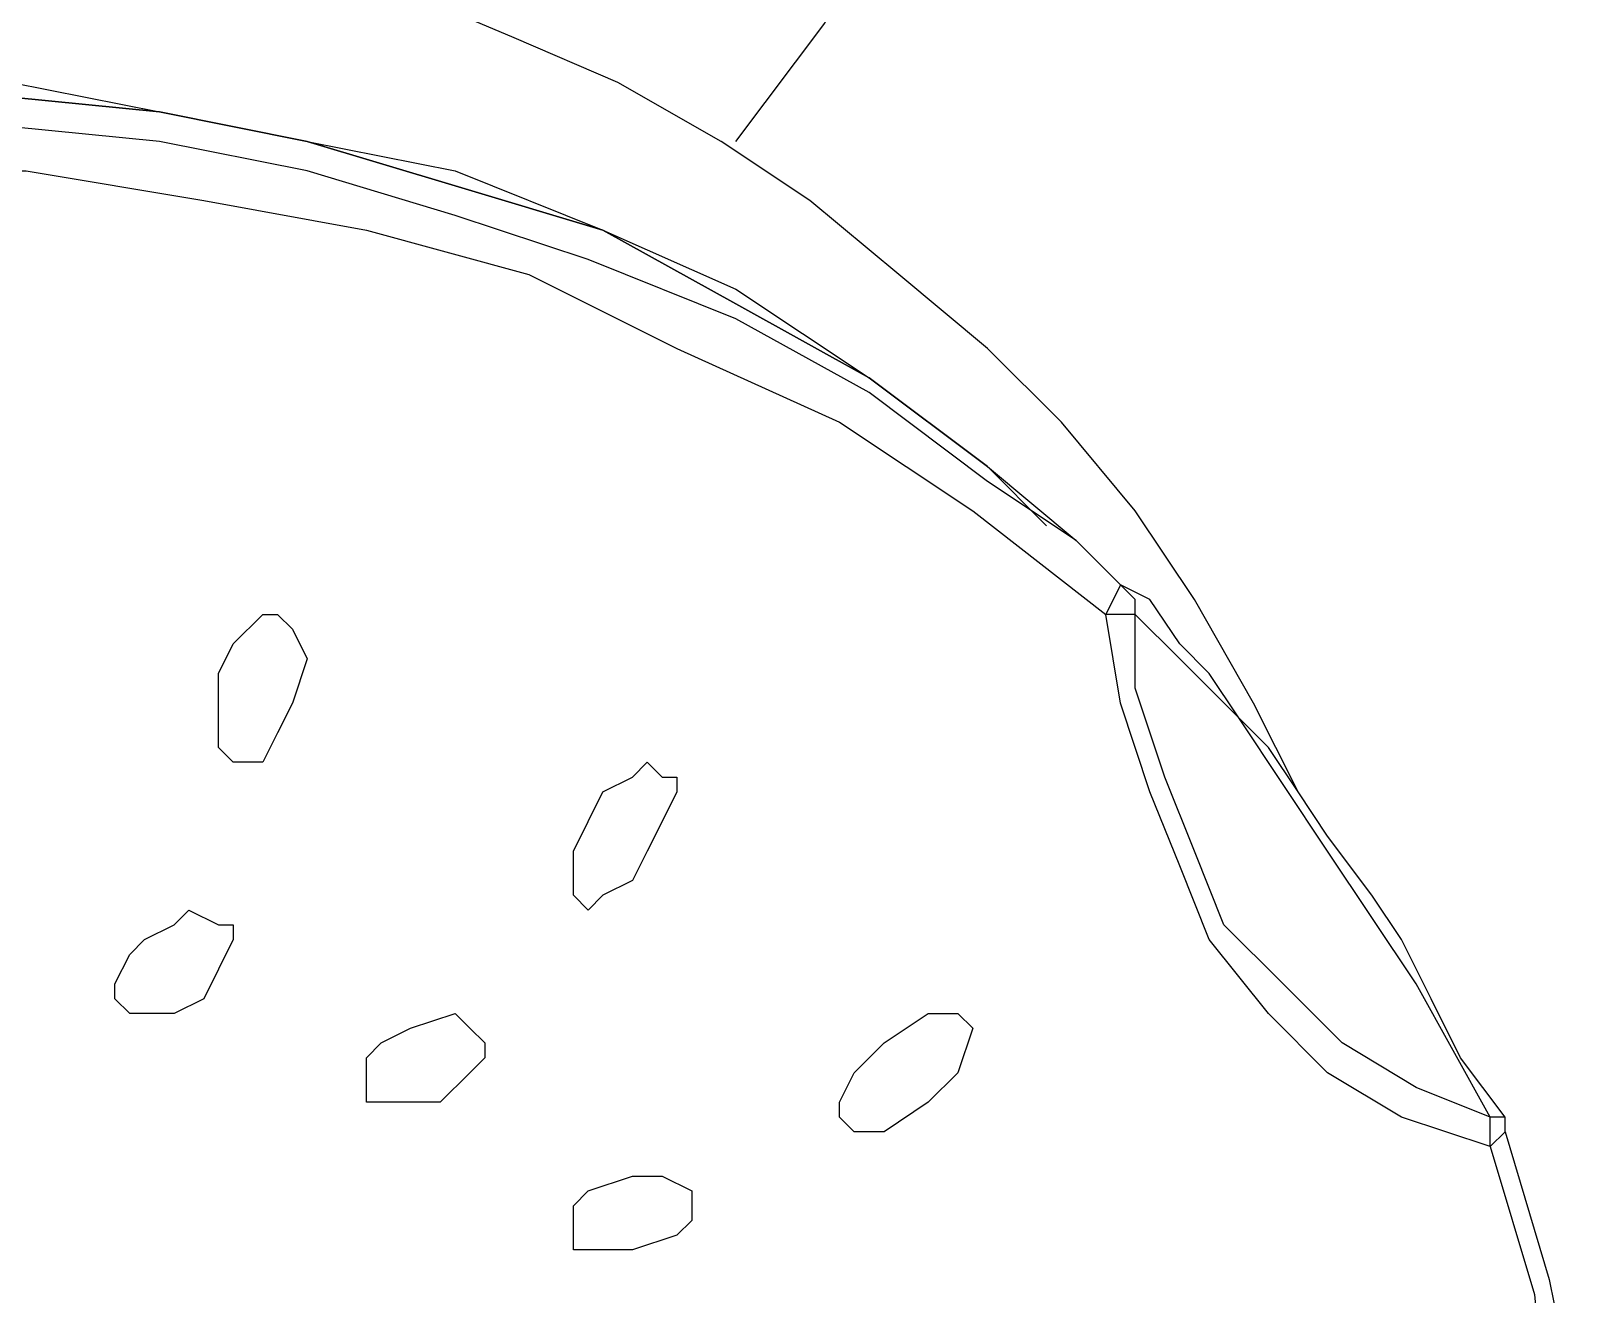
# Model space of a CAD drawing. Extents: x 0 to 3160, y 0 to 2315.
# Drawn here: x 1056.68 to 1094.99, y 1591.81 to 1623.07 of the extents above; entities that cross this region are included whole.
import ezdxf

# ---------------------------------------------------------------- set-up
doc = ezdxf.new("R2010")
doc.units = 0
doc.header["$LTSCALE"] = 3
doc.header["$MEASUREMENT"] = 0
doc.layers.get('0').update_dxf_attribs({"linetype": 'CONTINUOUS'})

msp = doc.modelspace()

# ---------------------------------------------------------------- linework, layer by layer
for points, knots in [([(1074.131, 1620.341), (1074.131, 1620.341), (1076.331, 1623.268), (1076.331, 1623.268), (1076.331, 1623.268), (1076.331, 1623.268), (1077.795, 1626.923), (1077.795, 1626.923), (1077.795, 1626.923), (1077.795, 1626.923), (1078.89, 1630.582), (1078.89, 1630.582), (1078.89, 1630.582), (1078.89, 1630.582), (1079.622, 1634.61), (1079.622, 1634.61), (1079.622, 1634.61), (1079.622, 1634.61), (1079.622, 1638.632), (1079.622, 1638.632), (1079.622, 1638.632), (1079.622, 1638.632), (1079.254, 1642.287), (1079.254, 1642.287), (1079.254, 1642.287), (1079.254, 1642.287), (1078.158, 1645.946), (1078.158, 1645.946), (1078.158, 1645.946), (1078.158, 1645.946), (1076.331, 1649.606), (1076.331, 1649.606), (1076.331, 1649.606), (1076.331, 1649.606), (1074.499, 1652.901), (1074.499, 1652.901), (1074.499, 1652.901), (1074.499, 1652.901), (1071.936, 1655.824), (1071.936, 1655.824), (1071.936, 1655.824), (1071.936, 1655.824), (1069.009, 1658.383), (1069.009, 1658.383), (1069.009, 1658.383), (1069.009, 1658.383), (1065.718, 1660.579), (1065.718, 1660.579), (1065.718, 1660.579), (1065.718, 1660.579), (1062.058, 1662.046), (1062.058, 1662.046), (1062.058, 1662.046), (1062.058, 1662.046), (1058.399, 1663.506), (1058.399, 1663.506), (1058.399, 1663.506), (1058.399, 1663.506), (1054.372, 1663.874), (1054.372, 1663.874), (1054.372, 1663.874), (1054.372, 1663.874), (1050.349, 1663.874), (1050.349, 1663.874), (1050.349, 1663.874), (1050.349, 1663.874), (1046.686, 1663.506), (1046.686, 1663.506), (1046.686, 1663.506), (1046.686, 1663.506), (1043.031, 1662.046), (1043.031, 1662.046), (1043.031, 1662.046), (1043.031, 1662.046), (1039.368, 1660.579), (1039.368, 1660.579), (1039.368, 1660.579), (1039.368, 1660.579), (1036.077, 1658.383), (1036.077, 1658.383), (1036.077, 1658.383), (1036.077, 1658.383), (1033.15, 1655.824), (1033.15, 1655.824), (1033.15, 1655.824), (1033.15, 1655.824), (1030.586, 1652.901), (1030.586, 1652.901), (1030.586, 1652.901), (1030.586, 1652.901), (1028.391, 1649.606), (1028.391, 1649.606), (1028.391, 1649.606), (1028.391, 1649.606), (1026.927, 1645.946), (1026.927, 1645.946), (1026.927, 1645.946), (1026.927, 1645.946), (1025.831, 1642.287), (1025.831, 1642.287), (1025.831, 1642.287), (1025.831, 1642.287), (1025.463, 1638.632), (1025.463, 1638.632), (1025.463, 1638.632), (1025.463, 1638.632), (1025.463, 1634.61), (1025.463, 1634.61), (1025.463, 1634.61), (1025.463, 1634.61), (1025.831, 1630.582), (1025.831, 1630.582), (1025.831, 1630.582), (1025.831, 1630.582), (1026.927, 1626.923), (1026.927, 1626.923), (1026.927, 1626.923), (1026.927, 1626.923), (1028.759, 1623.268), (1028.759, 1623.268), (1028.759, 1623.268), (1028.759, 1623.268), (1030.954, 1620.341), (1030.954, 1620.341)], [0, 0, 0, 0, 0.032258, 0.032258, 0.032258, 0.032258, 0.064516, 0.064516, 0.064516, 0.064516, 0.096774, 0.096774, 0.096774, 0.096774, 0.129032, 0.129032, 0.129032, 0.129032, 0.16129, 0.16129, 0.16129, 0.16129, 0.193548, 0.193548, 0.193548, 0.193548, 0.225806, 0.225806, 0.225806, 0.225806, 0.258065, 0.258065, 0.258065, 0.258065, 0.290323, 0.290323, 0.290323, 0.290323, 0.322581, 0.322581, 0.322581, 0.322581, 0.354839, 0.354839, 0.354839, 0.354839, 0.387097, 0.387097, 0.387097, 0.387097, 0.419355, 0.419355, 0.419355, 0.419355, 0.451613, 0.451613, 0.451613, 0.451613, 0.483871, 0.483871, 0.483871, 0.483871, 0.516129, 0.516129, 0.516129, 0.516129, 0.548387, 0.548387, 0.548387, 0.548387, 0.580645, 0.580645, 0.580645, 0.580645, 0.612903, 0.612903, 0.612903, 0.612903, 0.645161, 0.645161, 0.645161, 0.645161, 0.677419, 0.677419, 0.677419, 0.677419, 0.709677, 0.709677, 0.709677, 0.709677, 0.741935, 0.741935, 0.741935, 0.741935, 0.774194, 0.774194, 0.774194, 0.774194, 0.806452, 0.806452, 0.806452, 0.806452, 0.83871, 0.83871, 0.83871, 0.83871, 0.870968, 0.870968, 0.870968, 0.870968, 0.903226, 0.903226, 0.903226, 0.903226, 0.935484, 0.935484, 0.935484, 0.935484, 0.967742, 0.967742, 0.967742, 0.967742, 1, 1, 1, 1]), ([(1088.04, 1604.245), (1088.04, 1604.245), (1086.94, 1606.437), (1086.94, 1606.437), (1086.94, 1606.437), (1086.94, 1606.437), (1085.481, 1609), (1085.481, 1609), (1085.481, 1609), (1085.481, 1609), (1084.013, 1611.196), (1084.013, 1611.196), (1084.013, 1611.196), (1084.013, 1611.196), (1082.186, 1613.391), (1082.186, 1613.391), (1082.186, 1613.391), (1082.186, 1613.391), (1080.358, 1615.219), (1080.358, 1615.219), (1080.358, 1615.219), (1080.358, 1615.219), (1078.158, 1617.05), (1078.158, 1617.05), (1078.158, 1617.05), (1078.158, 1617.05), (1075.963, 1618.878), (1075.963, 1618.878), (1075.963, 1618.878), (1075.963, 1618.878), (1073.768, 1620.341), (1073.768, 1620.341), (1073.768, 1620.341), (1073.768, 1620.341), (1071.208, 1621.801), (1071.208, 1621.801), (1071.208, 1621.801), (1071.208, 1621.801), (1068.645, 1622.9), (1068.645, 1622.9), (1068.645, 1622.9), (1068.645, 1622.9), (1066.081, 1623.996), (1066.081, 1623.996), (1066.081, 1623.996), (1066.081, 1623.996), (1063.522, 1624.728), (1063.522, 1624.728), (1063.522, 1624.728), (1063.522, 1624.728), (1060.595, 1625.464), (1060.595, 1625.464), (1060.595, 1625.464), (1060.595, 1625.464), (1058.036, 1625.828), (1058.036, 1625.828), (1058.036, 1625.828), (1058.036, 1625.828), (1055.104, 1626.196), (1055.104, 1626.196), (1055.104, 1626.196), (1055.104, 1626.196), (1052.545, 1626.196), (1052.545, 1626.196)], [0, 0, 0, 0, 0.0625, 0.0625, 0.0625, 0.0625, 0.125, 0.125, 0.125, 0.125, 0.1875, 0.1875, 0.1875, 0.1875, 0.25, 0.25, 0.25, 0.25, 0.3125, 0.3125, 0.3125, 0.3125, 0.375, 0.375, 0.375, 0.375, 0.4375, 0.4375, 0.4375, 0.4375, 0.5, 0.5, 0.5, 0.5, 0.5625, 0.5625, 0.5625, 0.5625, 0.625, 0.625, 0.625, 0.625, 0.6875, 0.6875, 0.6875, 0.6875, 0.75, 0.75, 0.75, 0.75, 0.8125, 0.8125, 0.8125, 0.8125, 0.875, 0.875, 0.875, 0.875, 0.9375, 0.9375, 0.9375, 0.9375, 1, 1, 1, 1]), ([(1080.358, 1612.291), (1080.358, 1612.291), (1077.427, 1614.487), (1077.427, 1614.487), (1077.427, 1614.487), (1077.427, 1614.487), (1074.131, 1616.318), (1074.131, 1616.318), (1074.131, 1616.318), (1074.131, 1616.318), (1070.84, 1618.146), (1070.84, 1618.146), (1070.84, 1618.146), (1070.84, 1618.146), (1067.181, 1619.241), (1067.181, 1619.241), (1067.181, 1619.241), (1067.181, 1619.241), (1063.522, 1620.341), (1063.522, 1620.341), (1063.522, 1620.341), (1063.522, 1620.341), (1059.863, 1621.069), (1059.863, 1621.069), (1059.863, 1621.069), (1059.863, 1621.069), (1056.204, 1621.437), (1056.204, 1621.437), (1056.204, 1621.437), (1056.204, 1621.437), (1052.545, 1621.801), (1052.545, 1621.801)], [0, 0, 0, 0, 0.125, 0.125, 0.125, 0.125, 0.25, 0.25, 0.25, 0.25, 0.375, 0.375, 0.375, 0.375, 0.5, 0.5, 0.5, 0.5, 0.625, 0.625, 0.625, 0.625, 0.75, 0.75, 0.75, 0.75, 0.875, 0.875, 0.875, 0.875, 1, 1, 1, 1]), ([(1052.545, 1621.801), (1052.545, 1621.801), (1056.204, 1621.437), (1056.204, 1621.437), (1056.204, 1621.437), (1056.204, 1621.437), (1059.863, 1621.069), (1059.863, 1621.069), (1059.863, 1621.069), (1059.863, 1621.069), (1063.522, 1620.341), (1063.522, 1620.341), (1063.522, 1620.341), (1063.522, 1620.341), (1067.181, 1619.241), (1067.181, 1619.241), (1067.181, 1619.241), (1067.181, 1619.241), (1070.84, 1618.146), (1070.84, 1618.146), (1070.84, 1618.146), (1070.84, 1618.146), (1074.131, 1616.318), (1074.131, 1616.318), (1074.131, 1616.318), (1074.131, 1616.318), (1077.427, 1614.487), (1077.427, 1614.487), (1077.427, 1614.487), (1077.427, 1614.487), (1080.358, 1612.291), (1080.358, 1612.291)], [0, 0, 0, 0, 0.125, 0.125, 0.125, 0.125, 0.25, 0.25, 0.25, 0.25, 0.375, 0.375, 0.375, 0.375, 0.5, 0.5, 0.5, 0.5, 0.625, 0.625, 0.625, 0.625, 0.75, 0.75, 0.75, 0.75, 0.875, 0.875, 0.875, 0.875, 1, 1, 1, 1]), ([(1052.545, 1621.801), (1052.545, 1621.801), (1056.204, 1621.801), (1056.204, 1621.801), (1056.204, 1621.801), (1056.204, 1621.801), (1059.863, 1621.069), (1059.863, 1621.069), (1059.863, 1621.069), (1059.863, 1621.069), (1063.522, 1620.341), (1063.522, 1620.341), (1063.522, 1620.341), (1063.522, 1620.341), (1067.181, 1619.609), (1067.181, 1619.609), (1067.181, 1619.609), (1067.181, 1619.609), (1070.84, 1618.146), (1070.84, 1618.146), (1070.84, 1618.146), (1070.84, 1618.146), (1074.131, 1616.682), (1074.131, 1616.682), (1074.131, 1616.682), (1074.131, 1616.682), (1077.427, 1614.487), (1077.427, 1614.487), (1077.427, 1614.487), (1077.427, 1614.487), (1080.358, 1612.291), (1080.358, 1612.291)], [0, 0, 0, 0, 0.125, 0.125, 0.125, 0.125, 0.25, 0.25, 0.25, 0.25, 0.375, 0.375, 0.375, 0.375, 0.5, 0.5, 0.5, 0.5, 0.625, 0.625, 0.625, 0.625, 0.75, 0.75, 0.75, 0.75, 0.875, 0.875, 0.875, 0.875, 1, 1, 1, 1]), ([(1080.358, 1611.923), (1080.358, 1611.923), (1077.427, 1614.123), (1077.427, 1614.123), (1077.427, 1614.123), (1077.427, 1614.123), (1074.131, 1615.95), (1074.131, 1615.95), (1074.131, 1615.95), (1074.131, 1615.95), (1070.476, 1617.414), (1070.476, 1617.414), (1070.476, 1617.414), (1070.476, 1617.414), (1067.181, 1618.51), (1067.181, 1618.51), (1067.181, 1618.51), (1067.181, 1618.51), (1063.522, 1619.609), (1063.522, 1619.609), (1063.522, 1619.609), (1063.522, 1619.609), (1059.863, 1620.341), (1059.863, 1620.341), (1059.863, 1620.341), (1059.863, 1620.341), (1056.204, 1620.705), (1056.204, 1620.705), (1056.204, 1620.705), (1056.204, 1620.705), (1052.545, 1620.705), (1052.545, 1620.705)], [0, 0, 0, 0, 0.125, 0.125, 0.125, 0.125, 0.25, 0.25, 0.25, 0.25, 0.375, 0.375, 0.375, 0.375, 0.5, 0.5, 0.5, 0.5, 0.625, 0.625, 0.625, 0.625, 0.75, 0.75, 0.75, 0.75, 0.875, 0.875, 0.875, 0.875, 1, 1, 1, 1]), ([(1052.545, 1619.609), (1052.545, 1619.609), (1056.568, 1619.609), (1056.568, 1619.609), (1056.568, 1619.609), (1056.568, 1619.609), (1060.959, 1618.878), (1060.959, 1618.878), (1060.959, 1618.878), (1060.959, 1618.878), (1064.986, 1618.146), (1064.986, 1618.146), (1064.986, 1618.146), (1064.986, 1618.146), (1069.009, 1617.05), (1069.009, 1617.05), (1069.009, 1617.05), (1069.009, 1617.05), (1072.672, 1615.219), (1072.672, 1615.219), (1072.672, 1615.219), (1072.672, 1615.219), (1076.695, 1613.391), (1076.695, 1613.391), (1076.695, 1613.391), (1076.695, 1613.391), (1079.99, 1611.196), (1079.99, 1611.196), (1079.99, 1611.196), (1079.99, 1611.196), (1083.281, 1608.632), (1083.281, 1608.632)], [0, 0, 0, 0, 0.125, 0.125, 0.125, 0.125, 0.25, 0.25, 0.25, 0.25, 0.375, 0.375, 0.375, 0.375, 0.5, 0.5, 0.5, 0.5, 0.625, 0.625, 0.625, 0.625, 0.75, 0.75, 0.75, 0.75, 0.875, 0.875, 0.875, 0.875, 1, 1, 1, 1]), ([(1084.013, 1608.632), (1084.013, 1608.632), (1084.013, 1609), (1084.013, 1609), (1084.013, 1609), (1084.013, 1609), (1083.649, 1609.364), (1083.649, 1609.364)], [0, 0, 0, 0, 0.5, 0.5, 0.5, 0.5, 1, 1, 1, 1]), ([(1093.163, 1596.195), (1093.163, 1596.195), (1092.063, 1597.659), (1092.063, 1597.659), (1092.063, 1597.659), (1092.063, 1597.659), (1091.331, 1599.123), (1091.331, 1599.123), (1091.331, 1599.123), (1091.331, 1599.123), (1090.604, 1600.586), (1090.604, 1600.586), (1090.604, 1600.586), (1090.604, 1600.586), (1089.868, 1601.682), (1089.868, 1601.682), (1089.868, 1601.682), (1089.868, 1601.682), (1088.772, 1603.146), (1088.772, 1603.146), (1088.772, 1603.146), (1088.772, 1603.146), (1088.04, 1604.245), (1088.04, 1604.245), (1088.04, 1604.245), (1088.04, 1604.245), (1087.308, 1605.341), (1087.308, 1605.341), (1087.308, 1605.341), (1087.308, 1605.341), (1086.576, 1606.073), (1086.576, 1606.073), (1086.576, 1606.073), (1086.576, 1606.073), (1085.845, 1607.173), (1085.845, 1607.173), (1085.845, 1607.173), (1085.845, 1607.173), (1085.113, 1607.905), (1085.113, 1607.905), (1085.113, 1607.905), (1085.113, 1607.905), (1084.377, 1609), (1084.377, 1609)], [0, 0, 0, 0, 0.090909, 0.090909, 0.090909, 0.090909, 0.181818, 0.181818, 0.181818, 0.181818, 0.272727, 0.272727, 0.272727, 0.272727, 0.363636, 0.363636, 0.363636, 0.363636, 0.454545, 0.454545, 0.454545, 0.454545, 0.545455, 0.545455, 0.545455, 0.545455, 0.636364, 0.636364, 0.636364, 0.636364, 0.727273, 0.727273, 0.727273, 0.727273, 0.818182, 0.818182, 0.818182, 0.818182, 0.909091, 0.909091, 0.909091, 0.909091, 1, 1, 1, 1]), ([(1061.327, 1607.173), (1061.327, 1607.173), (1061.69, 1607.905), (1061.69, 1607.905), (1061.69, 1607.905), (1061.69, 1607.905), (1062.422, 1608.632), (1062.422, 1608.632), (1062.422, 1608.632), (1062.422, 1608.632), (1062.79, 1608.632), (1062.79, 1608.632), (1062.79, 1608.632), (1062.79, 1608.632), (1063.158, 1608.268), (1063.158, 1608.268), (1063.158, 1608.268), (1063.158, 1608.268), (1063.522, 1607.537), (1063.522, 1607.537)], [0, 0, 0, 0, 0.2, 0.2, 0.2, 0.2, 0.4, 0.4, 0.4, 0.4, 0.6, 0.6, 0.6, 0.6, 0.8, 0.8, 0.8, 0.8, 1, 1, 1, 1]), ([(1092.799, 1595.464), (1092.799, 1595.464), (1090.604, 1596.195), (1090.604, 1596.195), (1090.604, 1596.195), (1090.604, 1596.195), (1088.772, 1597.291), (1088.772, 1597.291), (1088.772, 1597.291), (1088.772, 1597.291), (1087.308, 1598.755), (1087.308, 1598.755), (1087.308, 1598.755), (1087.308, 1598.755), (1085.845, 1600.586), (1085.845, 1600.586), (1085.845, 1600.586), (1085.845, 1600.586), (1085.113, 1602.414), (1085.113, 1602.414), (1085.113, 1602.414), (1085.113, 1602.414), (1084.377, 1604.245), (1084.377, 1604.245), (1084.377, 1604.245), (1084.377, 1604.245), (1083.649, 1606.437), (1083.649, 1606.437), (1083.649, 1606.437), (1083.649, 1606.437), (1083.281, 1608.632), (1083.281, 1608.632)], [0, 0, 0, 0, 0.125, 0.125, 0.125, 0.125, 0.25, 0.25, 0.25, 0.25, 0.375, 0.375, 0.375, 0.375, 0.5, 0.5, 0.5, 0.5, 0.625, 0.625, 0.625, 0.625, 0.75, 0.75, 0.75, 0.75, 0.875, 0.875, 0.875, 0.875, 1, 1, 1, 1]), ([(1092.799, 1596.195), (1092.799, 1596.195), (1090.967, 1599.487), (1090.967, 1599.487), (1090.967, 1599.487), (1090.967, 1599.487), (1088.772, 1602.778), (1088.772, 1602.778), (1088.772, 1602.778), (1088.772, 1602.778), (1086.576, 1606.073), (1086.576, 1606.073), (1086.576, 1606.073), (1086.576, 1606.073), (1085.113, 1607.537), (1085.113, 1607.537), (1085.113, 1607.537), (1085.113, 1607.537), (1084.013, 1608.632), (1084.013, 1608.632)], [0, 0, 0, 0, 0.2, 0.2, 0.2, 0.2, 0.4, 0.4, 0.4, 0.4, 0.6, 0.6, 0.6, 0.6, 0.8, 0.8, 0.8, 0.8, 1, 1, 1, 1]), ([(1092.799, 1596.195), (1092.799, 1596.195), (1090.967, 1596.927), (1090.967, 1596.927), (1090.967, 1596.927), (1090.967, 1596.927), (1089.136, 1598.027), (1089.136, 1598.027), (1089.136, 1598.027), (1089.136, 1598.027), (1087.676, 1599.487), (1087.676, 1599.487), (1087.676, 1599.487), (1087.676, 1599.487), (1086.208, 1600.95), (1086.208, 1600.95), (1086.208, 1600.95), (1086.208, 1600.95), (1085.481, 1602.778), (1085.481, 1602.778), (1085.481, 1602.778), (1085.481, 1602.778), (1084.745, 1604.609), (1084.745, 1604.609), (1084.745, 1604.609), (1084.745, 1604.609), (1084.013, 1606.805), (1084.013, 1606.805), (1084.013, 1606.805), (1084.013, 1606.805), (1084.013, 1608.632), (1084.013, 1608.632)], [0, 0, 0, 0, 0.125, 0.125, 0.125, 0.125, 0.25, 0.25, 0.25, 0.25, 0.375, 0.375, 0.375, 0.375, 0.5, 0.5, 0.5, 0.5, 0.625, 0.625, 0.625, 0.625, 0.75, 0.75, 0.75, 0.75, 0.875, 0.875, 0.875, 0.875, 1, 1, 1, 1]), ([(1063.158, 1606.437), (1063.158, 1606.437), (1062.79, 1605.705), (1062.79, 1605.705), (1062.79, 1605.705), (1062.79, 1605.705), (1062.422, 1604.977), (1062.422, 1604.977), (1062.422, 1604.977), (1062.422, 1604.977), (1061.69, 1604.977), (1061.69, 1604.977), (1061.69, 1604.977), (1061.69, 1604.977), (1061.327, 1605.341), (1061.327, 1605.341), (1061.327, 1605.341), (1061.327, 1605.341), (1061.327, 1606.073), (1061.327, 1606.073)], [0, 0, 0, 0, 0.2, 0.2, 0.2, 0.2, 0.4, 0.4, 0.4, 0.4, 0.6, 0.6, 0.6, 0.6, 0.8, 0.8, 0.8, 0.8, 1, 1, 1, 1]), ([(1070.476, 1603.509), (1070.476, 1603.509), (1070.84, 1604.245), (1070.84, 1604.245), (1070.84, 1604.245), (1070.84, 1604.245), (1071.572, 1604.609), (1071.572, 1604.609), (1071.572, 1604.609), (1071.572, 1604.609), (1071.936, 1604.977), (1071.936, 1604.977), (1071.936, 1604.977), (1071.936, 1604.977), (1072.304, 1604.609), (1072.304, 1604.609), (1072.304, 1604.609), (1072.304, 1604.609), (1072.672, 1604.609), (1072.672, 1604.609), (1072.672, 1604.609), (1072.672, 1604.609), (1072.672, 1604.245), (1072.672, 1604.245)], [0, 0, 0, 0, 0.166667, 0.166667, 0.166667, 0.166667, 0.333333, 0.333333, 0.333333, 0.333333, 0.5, 0.5, 0.5, 0.5, 0.666667, 0.666667, 0.666667, 0.666667, 0.833333, 0.833333, 0.833333, 0.833333, 1, 1, 1, 1]), ([(1072.672, 1604.245), (1072.672, 1604.245), (1072.304, 1603.509), (1072.304, 1603.509), (1072.304, 1603.509), (1072.304, 1603.509), (1071.936, 1602.778), (1071.936, 1602.778)], [0, 0, 0, 0, 0.5, 0.5, 0.5, 0.5, 1, 1, 1, 1]), ([(1070.108, 1602.05), (1070.108, 1602.05), (1070.108, 1602.778), (1070.108, 1602.778), (1070.108, 1602.778), (1070.108, 1602.778), (1070.476, 1603.509), (1070.476, 1603.509)], [0, 0, 0, 0, 0.5, 0.5, 0.5, 0.5, 1, 1, 1, 1]), ([(1071.936, 1602.778), (1071.936, 1602.778), (1071.572, 1602.05), (1071.572, 1602.05), (1071.572, 1602.05), (1071.572, 1602.05), (1070.84, 1601.682), (1070.84, 1601.682), (1070.84, 1601.682), (1070.84, 1601.682), (1070.476, 1601.318), (1070.476, 1601.318), (1070.476, 1601.318), (1070.476, 1601.318), (1070.108, 1601.682), (1070.108, 1601.682), (1070.108, 1601.682), (1070.108, 1601.682), (1070.108, 1602.05), (1070.108, 1602.05)], [0, 0, 0, 0, 0.2, 0.2, 0.2, 0.2, 0.4, 0.4, 0.4, 0.4, 0.6, 0.6, 0.6, 0.6, 0.8, 0.8, 0.8, 0.8, 1, 1, 1, 1]), ([(1059.495, 1600.586), (1059.495, 1600.586), (1060.231, 1600.95), (1060.231, 1600.95), (1060.231, 1600.95), (1060.231, 1600.95), (1060.595, 1601.318), (1060.595, 1601.318), (1060.595, 1601.318), (1060.595, 1601.318), (1061.327, 1600.95), (1061.327, 1600.95), (1061.327, 1600.95), (1061.327, 1600.95), (1061.69, 1600.95), (1061.69, 1600.95), (1061.69, 1600.95), (1061.69, 1600.95), (1061.69, 1600.586), (1061.69, 1600.586)], [0, 0, 0, 0, 0.2, 0.2, 0.2, 0.2, 0.4, 0.4, 0.4, 0.4, 0.6, 0.6, 0.6, 0.6, 0.8, 0.8, 0.8, 0.8, 1, 1, 1, 1]), ([(1058.763, 1599.487), (1058.763, 1599.487), (1059.131, 1600.218), (1059.131, 1600.218), (1059.131, 1600.218), (1059.131, 1600.218), (1059.495, 1600.586), (1059.495, 1600.586)], [0, 0, 0, 0, 0.5, 0.5, 0.5, 0.5, 1, 1, 1, 1]), ([(1061.69, 1600.586), (1061.69, 1600.586), (1061.327, 1599.855), (1061.327, 1599.855), (1061.327, 1599.855), (1061.327, 1599.855), (1060.959, 1599.123), (1060.959, 1599.123)], [0, 0, 0, 0, 0.5, 0.5, 0.5, 0.5, 1, 1, 1, 1]), ([(1060.959, 1599.123), (1060.959, 1599.123), (1060.231, 1598.755), (1060.231, 1598.755), (1060.231, 1598.755), (1060.231, 1598.755), (1059.863, 1598.755), (1059.863, 1598.755), (1059.863, 1598.755), (1059.863, 1598.755), (1059.131, 1598.755), (1059.131, 1598.755), (1059.131, 1598.755), (1059.131, 1598.755), (1058.763, 1599.123), (1058.763, 1599.123), (1058.763, 1599.123), (1058.763, 1599.123), (1058.763, 1599.487), (1058.763, 1599.487)], [0, 0, 0, 0, 0.2, 0.2, 0.2, 0.2, 0.4, 0.4, 0.4, 0.4, 0.6, 0.6, 0.6, 0.6, 0.8, 0.8, 0.8, 0.8, 1, 1, 1, 1]), ([(1066.081, 1598.391), (1066.081, 1598.391), (1067.181, 1598.755), (1067.181, 1598.755), (1067.181, 1598.755), (1067.181, 1598.755), (1067.549, 1598.391), (1067.549, 1598.391), (1067.549, 1598.391), (1067.549, 1598.391), (1067.913, 1598.027), (1067.913, 1598.027)], [0, 0, 0, 0, 0.333333, 0.333333, 0.333333, 0.333333, 0.666667, 0.666667, 0.666667, 0.666667, 1, 1, 1, 1]), ([(1077.795, 1598.027), (1077.795, 1598.027), (1078.89, 1598.755), (1078.89, 1598.755), (1078.89, 1598.755), (1078.89, 1598.755), (1079.622, 1598.755), (1079.622, 1598.755), (1079.622, 1598.755), (1079.622, 1598.755), (1079.99, 1598.391), (1079.99, 1598.391)], [0, 0, 0, 0, 0.333333, 0.333333, 0.333333, 0.333333, 0.666667, 0.666667, 0.666667, 0.666667, 1, 1, 1, 1]), ([(1064.986, 1596.927), (1064.986, 1596.927), (1064.986, 1597.659), (1064.986, 1597.659), (1064.986, 1597.659), (1064.986, 1597.659), (1065.354, 1598.027), (1065.354, 1598.027), (1065.354, 1598.027), (1065.354, 1598.027), (1066.081, 1598.391), (1066.081, 1598.391)], [0, 0, 0, 0, 0.333333, 0.333333, 0.333333, 0.333333, 0.666667, 0.666667, 0.666667, 0.666667, 1, 1, 1, 1]), ([(1079.99, 1598.391), (1079.99, 1598.391), (1079.622, 1597.291), (1079.622, 1597.291), (1079.622, 1597.291), (1079.622, 1597.291), (1078.89, 1596.559), (1078.89, 1596.559)], [0, 0, 0, 0, 0.5, 0.5, 0.5, 0.5, 1, 1, 1, 1]), ([(1067.913, 1598.027), (1067.913, 1598.027), (1067.913, 1597.659), (1067.913, 1597.659), (1067.913, 1597.659), (1067.913, 1597.659), (1067.549, 1597.291), (1067.549, 1597.291), (1067.549, 1597.291), (1067.549, 1597.291), (1066.813, 1596.559), (1066.813, 1596.559)], [0, 0, 0, 0, 0.333333, 0.333333, 0.333333, 0.333333, 0.666667, 0.666667, 0.666667, 0.666667, 1, 1, 1, 1]), ([(1076.695, 1596.559), (1076.695, 1596.559), (1077.059, 1597.291), (1077.059, 1597.291), (1077.059, 1597.291), (1077.059, 1597.291), (1077.795, 1598.027), (1077.795, 1598.027)], [0, 0, 0, 0, 0.5, 0.5, 0.5, 0.5, 1, 1, 1, 1]), ([(1066.813, 1596.559), (1066.813, 1596.559), (1065.718, 1596.559), (1065.718, 1596.559), (1065.718, 1596.559), (1065.718, 1596.559), (1064.986, 1596.559), (1064.986, 1596.559), (1064.986, 1596.559), (1064.986, 1596.559), (1064.986, 1596.927), (1064.986, 1596.927)], [0, 0, 0, 0, 0.333333, 0.333333, 0.333333, 0.333333, 0.666667, 0.666667, 0.666667, 0.666667, 1, 1, 1, 1]), ([(1078.89, 1596.559), (1078.89, 1596.559), (1077.795, 1595.832), (1077.795, 1595.832), (1077.795, 1595.832), (1077.795, 1595.832), (1077.059, 1595.832), (1077.059, 1595.832), (1077.059, 1595.832), (1077.059, 1595.832), (1076.695, 1596.195), (1076.695, 1596.195), (1076.695, 1596.195), (1076.695, 1596.195), (1076.695, 1596.559), (1076.695, 1596.559)], [0, 0, 0, 0, 0.25, 0.25, 0.25, 0.25, 0.5, 0.5, 0.5, 0.5, 0.75, 0.75, 0.75, 0.75, 1, 1, 1, 1]), ([(1093.163, 1595.832), (1093.163, 1595.832), (1094.258, 1592.173), (1094.258, 1592.173), (1094.258, 1592.173), (1094.258, 1592.173), (1094.994, 1588.513), (1094.994, 1588.513), (1094.994, 1588.513), (1094.994, 1588.513), (1094.994, 1584.486), (1094.994, 1584.486), (1094.994, 1584.486), (1094.994, 1584.486), (1094.626, 1580.463), (1094.626, 1580.463), (1094.626, 1580.463), (1094.626, 1580.463), (1093.531, 1576.809), (1093.531, 1576.809), (1093.531, 1576.809), (1093.531, 1576.809), (1092.431, 1573.15), (1092.431, 1573.15), (1092.431, 1573.15), (1092.431, 1573.15), (1090.604, 1569.854), (1090.604, 1569.854), (1090.604, 1569.854), (1090.604, 1569.854), (1088.04, 1566.563), (1088.04, 1566.563), (1088.04, 1566.563), (1088.04, 1566.563), (1085.481, 1563.636), (1085.481, 1563.636), (1085.481, 1563.636), (1085.481, 1563.636), (1082.917, 1561.077), (1082.917, 1561.077), (1082.917, 1561.077), (1082.917, 1561.077), (1079.622, 1558.517), (1079.622, 1558.517), (1079.622, 1558.517), (1079.622, 1558.517), (1076.331, 1556.686), (1076.331, 1556.686), (1076.331, 1556.686), (1076.331, 1556.686), (1073.036, 1554.858), (1073.036, 1554.858), (1073.036, 1554.858), (1073.036, 1554.858), (1069.377, 1553.395), (1069.377, 1553.395), (1069.377, 1553.395), (1069.377, 1553.395), (1065.718, 1552.299), (1065.718, 1552.299), (1065.718, 1552.299), (1065.718, 1552.299), (1061.69, 1551.199), (1061.69, 1551.199)], [0, 0, 0, 0, 0.0625, 0.0625, 0.0625, 0.0625, 0.125, 0.125, 0.125, 0.125, 0.1875, 0.1875, 0.1875, 0.1875, 0.25, 0.25, 0.25, 0.25, 0.3125, 0.3125, 0.3125, 0.3125, 0.375, 0.375, 0.375, 0.375, 0.4375, 0.4375, 0.4375, 0.4375, 0.5, 0.5, 0.5, 0.5, 0.5625, 0.5625, 0.5625, 0.5625, 0.625, 0.625, 0.625, 0.625, 0.6875, 0.6875, 0.6875, 0.6875, 0.75, 0.75, 0.75, 0.75, 0.8125, 0.8125, 0.8125, 0.8125, 0.875, 0.875, 0.875, 0.875, 0.9375, 0.9375, 0.9375, 0.9375, 1, 1, 1, 1]), ([(1092.799, 1595.464), (1092.799, 1595.464), (1093.895, 1591.805), (1093.895, 1591.805), (1093.895, 1591.805), (1093.895, 1591.805), (1094.258, 1587.782), (1094.258, 1587.782), (1094.258, 1587.782), (1094.258, 1587.782), (1094.626, 1584.123), (1094.626, 1584.123), (1094.626, 1584.123), (1094.626, 1584.123), (1094.258, 1580.1), (1094.258, 1580.1), (1094.258, 1580.1), (1094.258, 1580.1), (1093.163, 1576.441), (1093.163, 1576.441), (1093.163, 1576.441), (1093.163, 1576.441), (1091.699, 1572.782), (1091.699, 1572.782), (1091.699, 1572.782), (1091.699, 1572.782), (1089.868, 1569.49), (1089.868, 1569.49), (1089.868, 1569.49), (1089.868, 1569.49), (1087.676, 1566.563), (1087.676, 1566.563), (1087.676, 1566.563), (1087.676, 1566.563), (1085.481, 1563.636), (1085.481, 1563.636), (1085.481, 1563.636), (1085.481, 1563.636), (1082.549, 1561.077), (1082.549, 1561.077), (1082.549, 1561.077), (1082.549, 1561.077), (1079.254, 1558.517), (1079.254, 1558.517), (1079.254, 1558.517), (1079.254, 1558.517), (1076.331, 1556.686), (1076.331, 1556.686), (1076.331, 1556.686), (1076.331, 1556.686), (1072.672, 1554.858), (1072.672, 1554.858), (1072.672, 1554.858), (1072.672, 1554.858), (1069.009, 1553.395), (1069.009, 1553.395), (1069.009, 1553.395), (1069.009, 1553.395), (1065.354, 1552.299), (1065.354, 1552.299), (1065.354, 1552.299), (1065.354, 1552.299), (1061.69, 1551.563), (1061.69, 1551.563)], [0, 0, 0, 0, 0.0625, 0.0625, 0.0625, 0.0625, 0.125, 0.125, 0.125, 0.125, 0.1875, 0.1875, 0.1875, 0.1875, 0.25, 0.25, 0.25, 0.25, 0.3125, 0.3125, 0.3125, 0.3125, 0.375, 0.375, 0.375, 0.375, 0.4375, 0.4375, 0.4375, 0.4375, 0.5, 0.5, 0.5, 0.5, 0.5625, 0.5625, 0.5625, 0.5625, 0.625, 0.625, 0.625, 0.625, 0.6875, 0.6875, 0.6875, 0.6875, 0.75, 0.75, 0.75, 0.75, 0.8125, 0.8125, 0.8125, 0.8125, 0.875, 0.875, 0.875, 0.875, 0.9375, 0.9375, 0.9375, 0.9375, 1, 1, 1, 1]), ([(1070.108, 1593.632), (1070.108, 1593.632), (1070.108, 1594), (1070.108, 1594), (1070.108, 1594), (1070.108, 1594), (1070.476, 1594.364), (1070.476, 1594.364), (1070.476, 1594.364), (1070.476, 1594.364), (1071.572, 1594.732), (1071.572, 1594.732)], [0, 0, 0, 0, 0.333333, 0.333333, 0.333333, 0.333333, 0.666667, 0.666667, 0.666667, 0.666667, 1, 1, 1, 1]), ([(1071.572, 1594.732), (1071.572, 1594.732), (1072.304, 1594.732), (1072.304, 1594.732), (1072.304, 1594.732), (1072.304, 1594.732), (1073.036, 1594.364), (1073.036, 1594.364), (1073.036, 1594.364), (1073.036, 1594.364), (1073.036, 1594), (1073.036, 1594)], [0, 0, 0, 0, 0.333333, 0.333333, 0.333333, 0.333333, 0.666667, 0.666667, 0.666667, 0.666667, 1, 1, 1, 1]), ([(1073.036, 1594), (1073.036, 1594), (1073.036, 1593.632), (1073.036, 1593.632), (1073.036, 1593.632), (1073.036, 1593.632), (1072.672, 1593.268), (1072.672, 1593.268), (1072.672, 1593.268), (1072.672, 1593.268), (1071.572, 1592.904), (1071.572, 1592.904)], [0, 0, 0, 0, 0.333333, 0.333333, 0.333333, 0.333333, 0.666667, 0.666667, 0.666667, 0.666667, 1, 1, 1, 1]), ([(1071.572, 1592.904), (1071.572, 1592.904), (1070.476, 1592.904), (1070.476, 1592.904), (1070.476, 1592.904), (1070.476, 1592.904), (1070.108, 1592.904), (1070.108, 1592.904), (1070.108, 1592.904), (1070.108, 1592.904), (1070.108, 1593.632), (1070.108, 1593.632)], [0, 0, 0, 0, 0.333333, 0.333333, 0.333333, 0.333333, 0.666667, 0.666667, 0.666667, 0.666667, 1, 1, 1, 1])]:
    msp.add_open_spline(points, degree=3, knots=knots)
for points in [[(1080.358, 1612.291), (1080.358, 1612.291), (1082.549, 1610.464), (1082.549, 1610.464)], [(1081.818, 1610.828), (1081.818, 1610.828), (1080.358, 1612.291), (1080.358, 1612.291)], [(1082.549, 1610.464), (1082.549, 1610.464), (1080.358, 1611.923), (1080.358, 1611.923)], [(1082.549, 1610.464), (1082.549, 1610.464), (1083.649, 1609.364), (1083.649, 1609.364)], [(1083.649, 1609.364), (1083.649, 1609.364), (1083.281, 1608.632), (1083.281, 1608.632)], [(1084.377, 1609), (1084.377, 1609), (1083.649, 1609.364), (1083.649, 1609.364)], [(1083.649, 1608.632), (1083.649, 1608.632), (1083.281, 1608.632), (1083.281, 1608.632)], [(1084.013, 1608.632), (1084.013, 1608.632), (1083.649, 1608.632), (1083.649, 1608.632)], [(1063.522, 1607.537), (1063.522, 1607.537), (1063.158, 1606.437), (1063.158, 1606.437)], [(1061.327, 1606.073), (1061.327, 1606.073), (1061.327, 1607.173), (1061.327, 1607.173)], [(1092.799, 1595.464), (1092.799, 1595.464), (1092.799, 1596.195), (1092.799, 1596.195)], [(1093.163, 1596.195), (1093.163, 1596.195), (1092.799, 1596.195), (1092.799, 1596.195)], [(1093.163, 1595.832), (1093.163, 1595.832), (1093.163, 1596.195), (1093.163, 1596.195)], [(1093.163, 1595.832), (1093.163, 1595.832), (1093.163, 1596.195), (1093.163, 1596.195)], [(1092.799, 1595.464), (1092.799, 1595.464), (1093.163, 1595.832), (1093.163, 1595.832)]]:
    msp.add_open_spline(points, degree=3)

doc.saveas('drawing.dxf')
